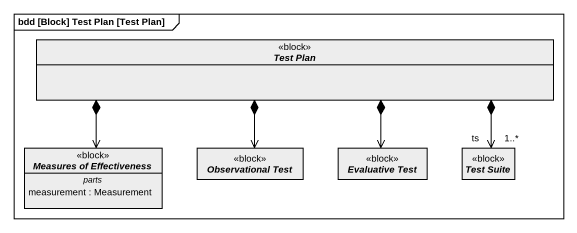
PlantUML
@startuml
mainframe bdd [Block] Test Plan [Test Plan]
hide circle
hide empty members
abstract class "Test Plan" as Test_Plan <<block>> #EDEDED
abstract class "Measures of Effectiveness" as Measures_of_Effectiveness <<block>> #EDEDED {
  -- parts --
  measurement : Measurement
}
abstract class "Observational Test" as Observational_Test <<block>> #EDEDED
abstract class "Evaluative Test" as Evaluative_Test <<block>> #EDEDED
abstract class "Test Suite" as Test_Suite <<block>> #EDEDED
Test_Plan *-left-> Measures_of_Effectiveness
Test_Plan *--> Observational_Test
Test_Plan *--> Evaluative_Test
Test_Suite "ts\n1..*" <-left-* Test_Plan
@enduml
